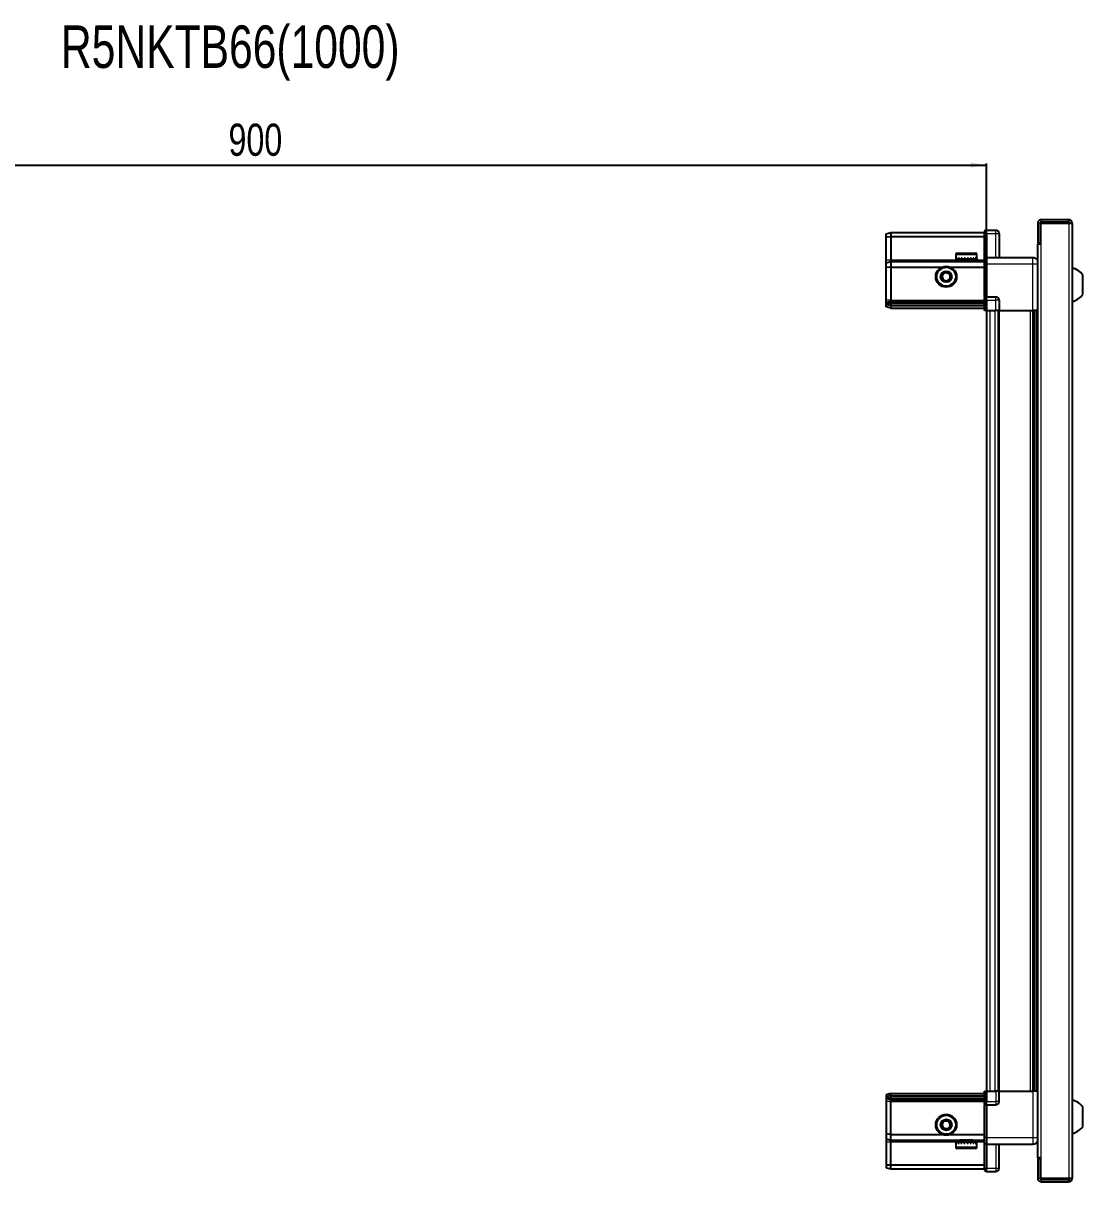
# Model space of a CAD drawing. Header units: millimetres. Extents: x 899 to 3470, y 24 to 1916.
# Drawn here: x 2065 to 2725, y 1194 to 1916 of the extents above; entities that cross this region are included whole.
import ezdxf

# ---------------------------------------------------------------- set-up
doc = ezdxf.new("R2010")
doc.units = ezdxf.units.MM
doc.layers.add('FORMAT', color=7, linetype='Continuous')
doc.styles.add('SLDTEXTSTYLE0', font='TXT', dxfattribs={"width": 0.75})
doc.dimstyles.new('SLDDIMSTYLE0', dxfattribs={"dimtxt": 20, "dimasz": 10, "dimexe": 0, "dimexo": 0.0625, "dimgap": 5, "dimtad": 2, "dimdec": 1, "dimrnd": 1e-09, "dimzin": 12, "dimdsep": 46, "dimtxsty": 'SLDTEXTSTYLE0', "dimsah": 1, "dimcen": 0.09, "dimadec": 0, "dimazin": 3, "dimtfac": 1, "dimtofl": 0, "dimtmove": 0, "dimatfit": 3, "dimfxl": 0, "dimfrac": 2, "dimtolj": 1, "dimtzin": 12, "dimarcsym": 0})

# ---------------------------------------------------------------- blocks, each defined once
blk = doc.blocks.new('_D_4')
at = {"layer": 'FORMAT'}
for p, q in [((1764.9, 1736.94), (1764.9, 1828.43)), ((1764.9, 1827.43), (2664.9, 1827.43)), ((2664.9, 1736.94), (2664.9, 1828.43))]:
    blk.add_line(p, q, dxfattribs=at)
for points in [[(1764.9, 1827.43), (1774.9, 1825.9), (1774.9, 1828.97)], [(2664.9, 1827.43), (2654.9, 1828.97), (2654.9, 1825.9)]]:
    blk.add_solid(points, dxfattribs=at)
at = {"layer": 'FORMAT', "insert": (2192.73, 1853.22), "char_height": 20, "attachment_point": 1, "style": 'SLDTEXTSTYLE0'}
blk.add_mtext('900', dxfattribs=at)

msp = doc.modelspace()

# ---------------------------------------------------------------- linework, layer by layer
at = {"color": 7, "linetype": 'Continuous', "lineweight": 25}
for p, q in [((2696.75, 1791.33), (2696.75, 1778.93)), ((2698.25, 1791.33), (2698.25, 1778.93)), ((2698.75, 1778.43), (2698.75, 1791.33)), ((2698.75, 1791.33), (2716.15, 1791.33)), ((2716.15, 1793.43), (2698.85, 1793.43)), ((2716.15, 1791.93), (2698.85, 1791.93)), ((2716.15, 1791.93), (2716.15, 1793.43)), ((2716.15, 1791.33), (2718.25, 1791.33)), ((2718.25, 1791.33), (2718.25, 1196.53)), ((2602.25, 1784.63), (2605.25, 1785.43)), ((2602.25, 1782.78), (2602.25, 1784.63)), ((2602.25, 1782.78), (2605.25, 1782.93)), ((2602.25, 1768.43), (2602.25, 1782.78)), ((2605.25, 1785.43), (2605.25, 1782.93)), ((2605.25, 1785.43), (2663.55, 1785.43)), ((2605.25, 1782.93), (2605.25, 1768.43)), ((2605.25, 1782.93), (2663.55, 1782.93)), ((2664.41, 1786.93), (2663.55, 1786.43)), ((2664.41, 1786.93), (2663.55, 1786.43)), ((2663.55, 1786.43), (2663.55, 1784.93)), ((2663.55, 1770.13), (2663.55, 1784.93)), ((2664.75, 1786.93), (2664.41, 1786.93)), ((2664.75, 1786.93), (2664.41, 1786.93)), ((2664.75, 1784.93), (2664.75, 1786.93)), ((2664.75, 1786.93), (2664.75, 1786.93)), ((2664.75, 1786.93), (2670.75, 1786.93)), ((2664.75, 1784.93), (2664.75, 1770.13)), ((2672.75, 1784.93), (2672.75, 1769.93)), ((2696.65, 1778.43), (2696.65, 1209.43)), ((2696.65, 1778.43), (2698.75, 1778.43)), ((2696.75, 1778.93), (2698.25, 1778.93)), ((2602.25, 1766.63), (2602.25, 1768.43)), ((2602.25, 1766.63), (2605.25, 1767.43)), ((2605.25, 1768.43), (2605.25, 1767.43)), ((2605.25, 1767.43), (2605.25, 1763.93)), ((2605.25, 1767.43), (2663.55, 1767.43)), ((2645.75, 1771.83), (2645.75, 1768.93)), ((2645.75, 1768.93), (2645.79, 1768.93)), ((2645.91, 1769.43), (2645.79, 1769.43)), ((2645.79, 1769.43), (2645.79, 1768.93)), ((2645.79, 1768.93), (2645.91, 1768.93)), ((2645.91, 1769.43), (2645.91, 1768.93)), ((2645.91, 1768.93), (2646.32, 1768.93)), ((2646.66, 1769.43), (2646.32, 1769.43)), ((2646.32, 1769.43), (2646.32, 1768.93)), ((2646.32, 1768.93), (2646.66, 1768.93)), ((2646.55, 1772.63), (2657.95, 1772.63)), ((2646.66, 1769.43), (2646.66, 1768.93)), ((2646.66, 1768.93), (2647.43, 1768.93)), ((2647.95, 1769.43), (2647.43, 1769.43)), ((2647.43, 1769.43), (2647.43, 1768.93)), ((2647.43, 1768.93), (2647.95, 1768.93)), ((2647.85, 1768.93), (2647.85, 1768.83)), ((2647.85, 1768.83), (2656.65, 1768.83)), ((2647.95, 1769.43), (2647.95, 1768.93)), ((2647.95, 1768.93), (2649.01, 1768.93)), ((2648.25, 1768.43), (2648.94, 1767.95)), ((2648.25, 1768.43), (2656.25, 1768.43)), ((2648.94, 1767.95), (2648.25, 1767.47)), ((2648.25, 1767.47), (2648.25, 1767.43)), ((2648.25, 1767.47), (2656.25, 1767.47)), ((2648.94, 1767.95), (2655.56, 1767.95)), ((2649.67, 1769.43), (2649.01, 1769.43)), ((2649.01, 1769.43), (2649.01, 1768.93)), ((2649.01, 1768.93), (2649.67, 1768.93)), ((2649.67, 1769.43), (2649.67, 1768.93)), ((2649.67, 1768.93), (2650.91, 1768.93)), ((2651.64, 1769.43), (2650.91, 1769.43)), ((2650.91, 1769.43), (2650.91, 1768.93)), ((2650.91, 1768.93), (2651.34, 1768.93)), ((2651.34, 1769.43), (2651.34, 1768.93)), ((2651.64, 1769.43), (2651.64, 1768.93)), ((2651.64, 1768.93), (2652.94, 1768.93)), ((2653.67, 1769.43), (2652.94, 1769.43)), ((2652.94, 1769.43), (2652.94, 1768.93)), ((2653.21, 1769.43), (2653.21, 1768.93)), ((2653.21, 1768.93), (2653.67, 1768.93)), ((2653.67, 1769.43), (2653.67, 1768.93)), ((2653.67, 1768.93), (2654.9, 1768.93)), ((2655.56, 1769.43), (2654.9, 1769.43)), ((2654.9, 1769.43), (2654.9, 1768.93)), ((2654.9, 1768.93), (2655.56, 1768.93)), ((2655.56, 1769.43), (2655.56, 1768.93)), ((2655.56, 1768.93), (2656.61, 1768.93)), ((2655.56, 1767.95), (2656.25, 1768.43)), ((2656.25, 1767.47), (2655.56, 1767.95)), ((2656.25, 1767.43), (2656.25, 1767.47)), ((2657.13, 1769.43), (2656.61, 1769.43)), ((2656.61, 1769.43), (2656.61, 1768.93)), ((2656.61, 1768.93), (2657.13, 1768.93)), ((2656.65, 1768.83), (2656.65, 1768.93)), ((2657.13, 1769.43), (2657.13, 1768.93)), ((2657.13, 1768.93), (2657.88, 1768.93)), ((2658.22, 1769.43), (2657.88, 1769.43)), ((2657.88, 1769.43), (2657.88, 1768.93)), ((2657.88, 1768.93), (2658.22, 1768.93)), ((2658.22, 1769.43), (2658.22, 1768.93)), ((2658.22, 1768.93), (2658.61, 1768.93)), ((2658.72, 1769.43), (2658.61, 1769.43)), ((2658.61, 1769.43), (2658.61, 1768.93)), ((2658.61, 1768.93), (2658.72, 1768.93)), ((2658.72, 1769.43), (2658.72, 1768.93)), ((2658.72, 1768.93), (2658.75, 1768.93)), ((2658.75, 1768.93), (2658.75, 1771.83)), ((2663.55, 1769.93), (2663.55, 1770.13)), ((2664.75, 1769.93), (2663.55, 1769.93)), ((2663.55, 1765.93), (2663.55, 1769.93)), ((2664.75, 1770.13), (2664.75, 1769.93)), ((2664.75, 1769.93), (2664.75, 1765.93)), ((2664.75, 1769.93), (2693.75, 1769.93)), ((2602.25, 1763.6), (2602.25, 1766.63)), ((2605.25, 1763.93), (2602.25, 1763.6)), ((2602.25, 1743.43), (2602.25, 1763.6)), ((2605.25, 1763.93), (2605.25, 1743.43)), ((2605.25, 1763.93), (2637.25, 1763.93)), ((2642.25, 1763.93), (2663.55, 1763.93)), ((2663.55, 1745.63), (2663.55, 1765.93)), ((2664.75, 1765.93), (2664.75, 1745.63)), ((2724.85, 1746.93), (2724.85, 1758.93)), ((2602.25, 1741.63), (2602.25, 1743.43)), ((2605.25, 1742.43), (2602.25, 1741.63)), ((2602.25, 1740.89), (2602.25, 1741.63)), ((2605.25, 1741.43), (2602.25, 1740.89)), ((2602.25, 1740.39), (2602.25, 1740.89)), ((2602.25, 1739.24), (2602.25, 1740.39)), ((2605.25, 1739.93), (2602.25, 1740.39)), ((2605.25, 1738.43), (2602.25, 1739.24)), ((2605.25, 1743.43), (2605.25, 1742.43)), ((2605.25, 1742.43), (2605.25, 1741.43)), ((2605.25, 1742.43), (2663.55, 1742.43)), ((2605.25, 1741.43), (2605.25, 1739.93)), ((2605.25, 1741.43), (2663.55, 1741.43)), ((2605.25, 1739.93), (2663.55, 1739.93)), ((2605.25, 1739.93), (2605.25, 1738.43)), ((2663.55, 1745.43), (2663.55, 1745.63)), ((2664.75, 1745.43), (2663.55, 1745.43)), ((2663.55, 1745.43), (2663.55, 1744.76)), ((2663.55, 1736.93), (2663.55, 1744.76)), ((2664.41, 1743.43), (2664.41, 1736.93)), ((2664.75, 1745.63), (2664.75, 1745.43)), ((2664.75, 1743.43), (2664.75, 1745.43)), ((2664.75, 1743.43), (2664.75, 1745.43)), ((2664.75, 1745.43), (2670.75, 1745.43)), ((2664.75, 1743.43), (2664.75, 1736.93)), ((2672.75, 1743.43), (2672.75, 1736.93)), ((2605.25, 1738.43), (2663.55, 1738.43)), ((2664.41, 1736.93), (2663.55, 1736.93)), ((2664.75, 1736.93), (2664.41, 1736.93)), ((2664.75, 1736.93), (2670.75, 1736.93)), ((2664.9, 1736.93), (2664.9, 1250.93)), ((2672.75, 1736.93), (2670.75, 1736.93)), ((2672.1, 1736.93), (2672.1, 1250.93)), ((2672.75, 1736.93), (2693.75, 1736.93)), ((2694.77, 1250.93), (2694.77, 1736.93)), ((2694.81, 1250.93), (2694.81, 1736.93)), ((2696.6, 1736.93), (2696.6, 1250.93)), ((2605.25, 1249.43), (2602.25, 1248.63)), ((2602.25, 1248.63), (2602.25, 1247.48)), ((2605.25, 1247.93), (2602.25, 1247.48)), ((2605.25, 1247.93), (2605.25, 1249.43)), ((2605.25, 1249.43), (2663.55, 1249.43)), ((2605.25, 1246.43), (2605.25, 1247.93)), ((2605.25, 1247.93), (2663.55, 1247.93)), ((2663.55, 1243.11), (2663.55, 1250.93)), ((2663.55, 1250.93), (2664.41, 1250.93)), ((2664.41, 1250.93), (2664.41, 1250.93)), ((2664.41, 1250.93), (2664.41, 1244.43)), ((2664.75, 1250.93), (2664.41, 1250.93)), ((2664.75, 1250.93), (2664.75, 1244.43)), ((2664.75, 1250.93), (2664.75, 1250.93)), ((2664.75, 1250.93), (2670.75, 1250.93)), ((2664.75, 1250.93), (2664.75, 1244.43)), ((2672.75, 1250.93), (2670.75, 1250.93)), ((2672.75, 1244.43), (2672.75, 1250.93)), ((2672.75, 1250.93), (2693.75, 1250.93)), ((2602.25, 1247.48), (2602.25, 1246.98)), ((2605.25, 1246.43), (2602.25, 1246.98)), ((2602.25, 1246.98), (2602.25, 1246.24)), ((2605.25, 1245.43), (2602.25, 1246.24)), ((2602.25, 1246.24), (2602.25, 1244.43)), ((2602.25, 1244.43), (2602.25, 1224.27)), ((2605.25, 1246.43), (2663.55, 1246.43)), ((2605.25, 1245.43), (2605.25, 1246.43)), ((2605.25, 1245.43), (2663.55, 1245.43)), ((2605.25, 1244.43), (2605.25, 1245.43)), ((2605.25, 1223.93), (2605.25, 1244.43)), ((2663.55, 1243.11), (2663.55, 1242.43)), ((2664.75, 1242.43), (2663.55, 1242.43)), ((2663.55, 1242.23), (2663.55, 1242.43)), ((2663.55, 1221.93), (2663.55, 1242.23)), ((2664.75, 1242.43), (2664.75, 1244.43)), ((2664.75, 1242.43), (2664.75, 1242.23)), ((2664.75, 1242.43), (2670.75, 1242.43)), ((2664.75, 1242.23), (2664.75, 1221.93)), ((2724.85, 1228.93), (2724.85, 1240.93)), ((2605.25, 1223.93), (2602.25, 1224.27)), ((2602.25, 1224.27), (2602.25, 1221.24)), ((2602.25, 1221.24), (2605.25, 1220.43)), ((2602.25, 1221.24), (2602.25, 1219.43)), ((2602.25, 1219.43), (2602.25, 1205.09)), ((2605.25, 1223.93), (2637.25, 1223.93)), ((2605.25, 1220.43), (2605.25, 1223.93)), ((2605.25, 1220.43), (2663.55, 1220.43)), ((2605.25, 1219.43), (2605.25, 1220.43)), ((2605.25, 1204.93), (2605.25, 1219.43)), ((2642.25, 1223.93), (2663.55, 1223.93)), ((2648.25, 1220.43), (2648.25, 1220.4)), ((2648.25, 1220.4), (2648.94, 1219.92)), ((2656.25, 1220.4), (2648.25, 1220.4)), ((2648.94, 1219.92), (2648.25, 1219.43)), ((2656.25, 1219.43), (2648.25, 1219.43)), ((2655.56, 1219.92), (2648.94, 1219.92)), ((2655.56, 1219.92), (2656.25, 1220.4)), ((2656.25, 1219.43), (2655.56, 1219.92)), ((2656.25, 1220.4), (2656.25, 1220.43)), ((2663.55, 1217.93), (2663.55, 1221.93)), ((2664.75, 1221.93), (2664.75, 1217.93)), ((2645.75, 1218.93), (2645.75, 1216.03)), ((2645.77, 1218.93), (2645.75, 1218.93)), ((2645.77, 1218.43), (2645.77, 1218.93)), ((2645.86, 1218.93), (2645.77, 1218.93)), ((2645.77, 1218.43), (2645.86, 1218.43)), ((2645.86, 1218.43), (2645.86, 1218.93)), ((2646.24, 1218.93), (2645.86, 1218.93)), ((2646.24, 1218.43), (2646.24, 1218.93)), ((2646.56, 1218.93), (2646.24, 1218.93)), ((2646.24, 1218.43), (2646.56, 1218.43)), ((2657.95, 1215.23), (2646.55, 1215.23)), ((2646.56, 1218.43), (2646.56, 1218.93)), ((2647.29, 1218.93), (2646.56, 1218.93)), ((2647.29, 1218.43), (2647.29, 1218.93)), ((2647.8, 1218.93), (2647.29, 1218.93)), ((2647.29, 1218.43), (2647.8, 1218.43)), ((2647.8, 1218.43), (2647.8, 1218.93)), ((2648.84, 1218.93), (2647.8, 1218.93)), ((2647.85, 1219.03), (2647.85, 1218.93)), ((2656.65, 1219.03), (2647.85, 1219.03)), ((2648.84, 1218.43), (2648.84, 1218.93)), ((2649.49, 1218.93), (2648.84, 1218.93)), ((2648.84, 1218.43), (2649.49, 1218.43)), ((2649.49, 1218.43), (2649.49, 1218.93)), ((2650.71, 1218.93), (2649.49, 1218.93)), ((2650.71, 1218.43), (2650.71, 1218.93)), ((2651.21, 1218.93), (2650.71, 1218.93)), ((2650.71, 1218.43), (2651.44, 1218.43)), ((2651.21, 1218.43), (2651.21, 1218.93)), ((2651.44, 1218.43), (2651.44, 1218.93)), ((2652.74, 1218.93), (2651.44, 1218.93)), ((2652.74, 1218.43), (2652.74, 1218.93)), ((2652.74, 1218.43), (2653.47, 1218.43)), ((2653.08, 1218.43), (2653.08, 1218.93)), ((2653.47, 1218.93), (2653.08, 1218.93)), ((2653.47, 1218.43), (2653.47, 1218.93)), ((2654.72, 1218.93), (2653.47, 1218.93)), ((2654.72, 1218.43), (2654.72, 1218.93)), ((2655.39, 1218.93), (2654.72, 1218.93)), ((2654.72, 1218.43), (2655.39, 1218.43)), ((2655.39, 1218.43), (2655.39, 1218.93)), ((2656.46, 1218.93), (2655.39, 1218.93)), ((2656.46, 1218.43), (2656.46, 1218.93)), ((2656.99, 1218.93), (2656.46, 1218.93)), ((2656.46, 1218.43), (2656.99, 1218.43)), ((2656.65, 1218.93), (2656.65, 1219.03)), ((2656.99, 1218.43), (2656.99, 1218.93)), ((2657.78, 1218.93), (2656.99, 1218.93)), ((2657.78, 1218.43), (2657.78, 1218.93)), ((2658.13, 1218.93), (2657.78, 1218.93)), ((2657.78, 1218.43), (2658.13, 1218.43)), ((2658.13, 1218.43), (2658.13, 1218.93)), ((2658.56, 1218.93), (2658.13, 1218.93)), ((2658.56, 1218.43), (2658.56, 1218.93)), ((2658.7, 1218.93), (2658.56, 1218.93)), ((2658.56, 1218.43), (2658.7, 1218.43)), ((2658.7, 1218.43), (2658.7, 1218.93)), ((2658.75, 1218.93), (2658.7, 1218.93)), ((2658.75, 1216.03), (2658.75, 1218.93)), ((2664.75, 1217.93), (2663.55, 1217.93)), ((2663.55, 1217.73), (2663.55, 1217.93)), ((2663.55, 1202.93), (2663.55, 1217.73)), ((2664.75, 1217.93), (2664.75, 1217.73)), ((2664.75, 1217.93), (2693.75, 1217.93)), ((2664.75, 1217.73), (2664.75, 1202.93)), ((2664.75, 1217.73), (2664.75, 1202.93)), ((2672.75, 1202.93), (2672.75, 1217.93)), ((2602.25, 1205.09), (2605.25, 1204.93)), ((2602.25, 1205.09), (2602.25, 1203.24)), ((2605.25, 1204.93), (2663.55, 1204.93)), ((2605.25, 1202.43), (2605.25, 1204.93)), ((2698.75, 1209.43), (2696.65, 1209.43)), ((2696.75, 1208.93), (2696.75, 1196.53)), ((2696.75, 1208.93), (2698.25, 1208.93)), ((2698.25, 1208.93), (2698.25, 1196.53)), ((2698.75, 1196.53), (2698.75, 1209.43)), ((2602.25, 1203.24), (2605.25, 1202.43)), ((2605.25, 1202.43), (2663.55, 1202.43)), ((2663.55, 1202.93), (2663.55, 1201.43)), ((2663.55, 1201.43), (2664.41, 1200.93)), ((2664.75, 1200.93), (2664.41, 1200.93)), ((2664.75, 1200.93), (2664.75, 1202.93)), ((2664.75, 1200.93), (2670.75, 1200.93)), ((2716.15, 1196.53), (2698.75, 1196.53)), ((2698.85, 1195.93), (2716.15, 1195.93)), ((2698.85, 1194.43), (2716.15, 1194.43)), ((2718.25, 1196.53), (2716.15, 1196.53)), ((2716.15, 1195.93), (2716.15, 1194.43))]:
    msp.add_line(p, q, dxfattribs=at)
at = {"color": 8, "linetype": 'Continuous', "lineweight": 18}
for p, q in [((2698.25, 1791.33), (2696.75, 1791.33)), ((2698.85, 1791.93), (2698.85, 1793.43)), ((2716.15, 1791.33), (2716.15, 1196.53)), ((2664.75, 1784.93), (2663.55, 1784.93)), ((2664.75, 1784.93), (2670.75, 1784.93)), ((2670.75, 1784.93), (2670.75, 1786.93)), ((2670.75, 1769.93), (2670.75, 1784.93)), ((2670.75, 1784.93), (2672.75, 1784.93)), ((2698.75, 1778.43), (2698.75, 1209.43)), ((2602.25, 1768.43), (2605.25, 1768.43)), ((2605.25, 1768.43), (2648.25, 1768.43)), ((2645.75, 1771.83), (2658.75, 1771.83)), ((2656.25, 1768.43), (2663.55, 1768.43)), ((2663.55, 1770.13), (2664.75, 1770.13)), ((2664.75, 1765.93), (2663.55, 1765.93)), ((2664.75, 1765.93), (2693.75, 1765.93)), ((2693.75, 1736.93), (2693.75, 1765.93)), ((2605.25, 1743.43), (2602.25, 1743.43)), ((2605.25, 1743.43), (2663.55, 1743.43)), ((2663.55, 1745.63), (2664.75, 1745.63)), ((2664.75, 1743.43), (2664.41, 1743.43)), ((2664.75, 1743.43), (2670.75, 1743.43)), ((2670.75, 1743.43), (2670.75, 1745.43)), ((2670.75, 1736.93), (2670.75, 1743.43)), ((2672.75, 1743.43), (2670.75, 1743.43)), ((2666.9, 1736.93), (2666.9, 1250.93)), ((2670.1, 1736.93), (2670.1, 1250.93)), ((2672.75, 1736.93), (2672.75, 1250.93)), ((2692.15, 1250.93), (2692.15, 1736.93)), ((2693.56, 1736.93), (2693.56, 1250.93)), ((2696.01, 1250.93), (2696.01, 1736.93)), ((2664.75, 1250.93), (2664.41, 1250.93)), ((2670.75, 1250.93), (2670.75, 1244.43)), ((2693.75, 1250.93), (2693.75, 1221.93)), ((2605.25, 1244.43), (2602.25, 1244.43)), ((2605.25, 1244.43), (2663.55, 1244.43)), ((2664.75, 1242.23), (2663.55, 1242.23)), ((2664.75, 1244.43), (2664.41, 1244.43)), ((2664.75, 1244.43), (2670.75, 1244.43)), ((2672.75, 1244.43), (2670.75, 1244.43)), ((2670.75, 1244.43), (2670.75, 1242.43)), ((2602.25, 1219.43), (2605.25, 1219.43)), ((2605.25, 1219.43), (2648.25, 1219.43)), ((2656.25, 1219.43), (2663.55, 1219.43)), ((2664.75, 1221.93), (2663.55, 1221.93)), ((2664.75, 1221.93), (2693.75, 1221.93)), ((2658.75, 1216.03), (2645.75, 1216.03)), ((2664.75, 1217.73), (2663.55, 1217.73)), ((2670.75, 1217.93), (2670.75, 1202.93)), ((2664.75, 1202.93), (2663.55, 1202.93)), ((2664.75, 1202.93), (2670.75, 1202.93)), ((2670.75, 1202.93), (2672.75, 1202.93)), ((2670.75, 1202.93), (2670.75, 1200.93)), ((2698.25, 1196.53), (2696.75, 1196.53)), ((2698.85, 1195.93), (2698.85, 1194.43))]:
    msp.add_line(p, q, dxfattribs=at)
at = {"color": 7, "linetype": 'Continuous', "lineweight": 25}
for centre, radius in [((2639.75, 1757.93), 6.5), ((2639.75, 1757.93), 3.46), ((2639.75, 1229.93), 6.5), ((2639.75, 1229.93), 3.46)]:
    msp.add_circle(centre, radius, dxfattribs=at)
at = {"color": 8, "linetype": 'Continuous', "lineweight": 18}
for centre in [(2639.75, 1757.93), (2639.75, 1229.93)]:
    msp.add_circle(centre, 5.7, dxfattribs=at)
at = {"color": 7, "linetype": 'Continuous', "lineweight": 25}
for centre, radius, start, end in [((2698.85, 1791.33), 2.1, 90, 180), ((2698.85, 1791.33), 0.6, 90, 180), ((2716.15, 1791.33), 2.1, 0, 90), ((2716.15, 1791.33), 0.6, 0, 90), ((2670.75, 1784.93), 2, 0, 90), ((2646.55, 1771.83), 0.8, 90, 180), ((2647.85, 1768.43), 0.4, 0, 90), ((2656.65, 1768.43), 0.4, 90, 180), ((2657.95, 1771.83), 0.8, 0, 90), ((2639.75, 1757.93), 2.5, 120.74103, 180.74103), ((2639.75, 1757.93), 2.5, 60.74103, 120.74103), ((2639.75, 1757.93), 2.5, 0.74103, 60.74103), ((2715.22, 1751.91), 11.91, 36.1266, 75.29965), ((2639.75, 1757.93), 2.5, 180.74103, 240.74103), ((2639.75, 1757.93), 2.5, 240.74103, 300.74103), ((2639.75, 1757.93), 2.5, 300.74103, 0.74103), ((2715.22, 1753.96), 11.91, 284.70035, 323.8734), ((2670.75, 1743.43), 2, 0, 90), ((2670.75, 1244.43), 2, 270, 0), ((2715.22, 1233.91), 11.91, 36.1266, 75.29965), ((2639.75, 1229.93), 2.5, 155.91157, 215.91157), ((2639.75, 1229.93), 2.5, 95.91157, 155.91157), ((2639.75, 1229.93), 2.5, 215.91157, 275.91157), ((2639.75, 1229.93), 2.5, 35.91157, 95.91157), ((2639.75, 1229.93), 2.5, 275.91157, 335.91157), ((2639.75, 1229.93), 2.5, 335.91157, 35.91157), ((2715.22, 1235.96), 11.91, 284.70035, 323.8734), ((2647.85, 1219.43), 0.4, 270, 360), ((2656.65, 1219.43), 0.4, 180, 270), ((2646.55, 1216.03), 0.8, 180, 270), ((2657.95, 1216.03), 0.8, 270, 360), ((2670.75, 1202.93), 2, 270, 0), ((2698.85, 1196.53), 2.1, 180, 270), ((2698.85, 1196.53), 0.6, 180, 270), ((2716.15, 1196.53), 2.1, 270, 0), ((2716.15, 1196.53), 0.6, 270, 0)]:
    msp.add_arc(centre, radius, start, end, dxfattribs=at)
for centre, start_param, end_param in [((2660.95, 1743.43), 0, 0.722734), ((2660.95, 1244.43), 5.560451, 6.283185)]:
    msp.add_ellipse(centre, major_axis=(3.46, 0), ratio=0.57735, start_param=start_param, end_param=end_param, dxfattribs=at)
for points, knots in [([(2693.75, 1769.93), (2694.19, 1769.89), (2694.87, 1769.82), (2695.68, 1769.38), (2696.23, 1768.94), (2696.51, 1768.57), (2696.65, 1768.39)], [0, 0, 0, 0, 0.384298, 0.591173, 0.802437, 1, 1, 1, 1]), ([(2637.23, 1759.34), (2637.67, 1759.61), (2638.5, 1760.1), (2639.33, 1760.59), (2639.71, 1760.82)], [0, 0, 0, 0, 0.534686, 1, 1, 1, 1]), ([(2639.71, 1760.82), (2640.16, 1760.57), (2641, 1760.1), (2641.84, 1759.63), (2642.23, 1759.41)], [0, 0, 0, 0, 0.534686, 1, 1, 1, 1]), ([(2637.27, 1756.46), (2637.27, 1756.58), (2637.26, 1757.18), (2637.24, 1758.18), (2637.23, 1759), (2637.23, 1759.34)], [0, 0, 0, 0, 0.133125, 0.637099, 1, 1, 1, 1]), ([(2639.79, 1755.05), (2639.34, 1755.3), (2638.49, 1755.77), (2637.66, 1756.24), (2637.27, 1756.46)], [0, 0, 0, 0, 0.534686, 1, 1, 1, 1]), ([(2642.27, 1756.52), (2641.82, 1756.26), (2640.99, 1755.77), (2640.17, 1755.28), (2639.79, 1755.05)], [0, 0, 0, 0, 0.534686, 1, 1, 1, 1]), ([(2642.23, 1759.41), (2642.23, 1759.06), (2642.24, 1758.24), (2642.26, 1757.25), (2642.27, 1756.65), (2642.27, 1756.52)], [0, 0, 0, 0, 0.362901, 0.866875, 1, 1, 1, 1]), ([(2696.6, 1736.93), (2696.56, 1736.93), (2696.34, 1736.93), (2695.62, 1736.93), (2694.66, 1736.93), (2694.01, 1736.93), (2693.75, 1736.93)], [0, 0, 0, 0, 0.071707, 0.420979, 0.770251, 1, 1, 1, 1]), ([(2696.6, 1250.93), (2696.56, 1250.93), (2696.34, 1250.93), (2695.62, 1250.93), (2694.66, 1250.93), (2694.01, 1250.93), (2693.75, 1250.93)], [0, 0, 0, 0, 0.071707, 0.420979, 0.770251, 1, 1, 1, 1]), ([(2636.88, 1229.64), (2637.09, 1230.11), (2637.48, 1230.99), (2637.87, 1231.86), (2638.06, 1232.27)], [0, 0, 0, 0, 0.534686, 1, 1, 1, 1]), ([(2638.57, 1227.3), (2638.27, 1227.72), (2637.7, 1228.5), (2637.14, 1229.27), (2636.88, 1229.64)], [0, 0, 0, 0, 0.534686, 1, 1, 1, 1]), ([(2638.06, 1232.27), (2638.4, 1232.31), (2639.22, 1232.39), (2640.21, 1232.49), (2640.8, 1232.56), (2640.93, 1232.57)], [0, 0, 0, 0, 0.362901, 0.866875, 1, 1, 1, 1]), ([(2641.44, 1227.6), (2641.32, 1227.58), (2640.72, 1227.52), (2639.73, 1227.42), (2638.91, 1227.33), (2638.57, 1227.3)], [0, 0, 0, 0, 0.1331247, 0.6370994, 1, 1, 1, 1]), ([(2640.93, 1232.57), (2641.23, 1232.15), (2641.79, 1231.37), (2642.36, 1230.59), (2642.62, 1230.23)], [0, 0, 0, 0, 0.534686, 1, 1, 1, 1]), ([(2642.62, 1230.23), (2642.41, 1229.76), (2642.02, 1228.88), (2641.62, 1228), (2641.44, 1227.6)], [0, 0, 0, 0, 0.534686, 1, 1, 1, 1]), ([(2693.75, 1217.93), (2694.19, 1217.98), (2694.87, 1218.05), (2695.68, 1218.49), (2696.23, 1218.93), (2696.51, 1219.3), (2696.65, 1219.48)], [0, 0, 0, 0, 0.384298, 0.591173, 0.802437, 1, 1, 1, 1])]:
    msp.add_open_spline(points, degree=3, knots=knots, dxfattribs=at)
at = {"color": 8, "linetype": 'Continuous', "lineweight": 18}
for points in [[(2693.75, 1765.93), (2693.75, 1766.46), (2693.75, 1767.51), (2693.75, 1768.83), (2693.75, 1769.75), (2693.75, 1769.87), (2693.75, 1769.93)], [(2693.75, 1221.93), (2693.75, 1221.41), (2693.75, 1220.36), (2693.75, 1219.04), (2693.75, 1218.11), (2693.75, 1217.99), (2693.75, 1217.93)]]:
    msp.add_open_spline(points, degree=3, dxfattribs=at)
for points, knots in [([(2693.75, 1765.93), (2694.19, 1765.93), (2694.87, 1765.93), (2695.68, 1765.93), (2696.23, 1765.93), (2696.51, 1765.93), (2696.65, 1765.93)], [0, 0, 0, 0, 0.3842982, 0.5911726, 0.8024372, 1, 1, 1, 1]), ([(2693.75, 1221.93), (2694.19, 1221.93), (2694.87, 1221.93), (2695.68, 1221.93), (2696.23, 1221.93), (2696.51, 1221.93), (2696.65, 1221.93)], [0, 0, 0, 0, 0.384298, 0.591173, 0.802437, 1, 1, 1, 1])]:
    msp.add_open_spline(points, degree=3, knots=knots, dxfattribs=at)

# ---------------------------------------------------------------- texts
at = {"layer": 'FORMAT', "insert": (2088.35, 1914.37), "char_height": 26.4583, "attachment_point": 1, "style": 'SLDTEXTSTYLE0'}
msp.add_mtext('R5NKTB66(1000)', dxfattribs=at)

# ---------------------------------------------------------------- dimensions: what is measured, and where the dimension line sits
at = {"layer": 'FORMAT'}
dim = msp.add_linear_dim(base=(2664.9, 1827.43), p1=(1764.9, 1736.93), p2=(2664.9, 1736.93), angle=0, dimstyle='SLDDIMSTYLE0', dxfattribs=at)
dim.commit()
dim.dimension.update_dxf_attribs({"geometry": '_D_4', "text_midpoint": (2214.9, 1827.43), "dimtype": 160})

doc.saveas('drawing.dxf')
